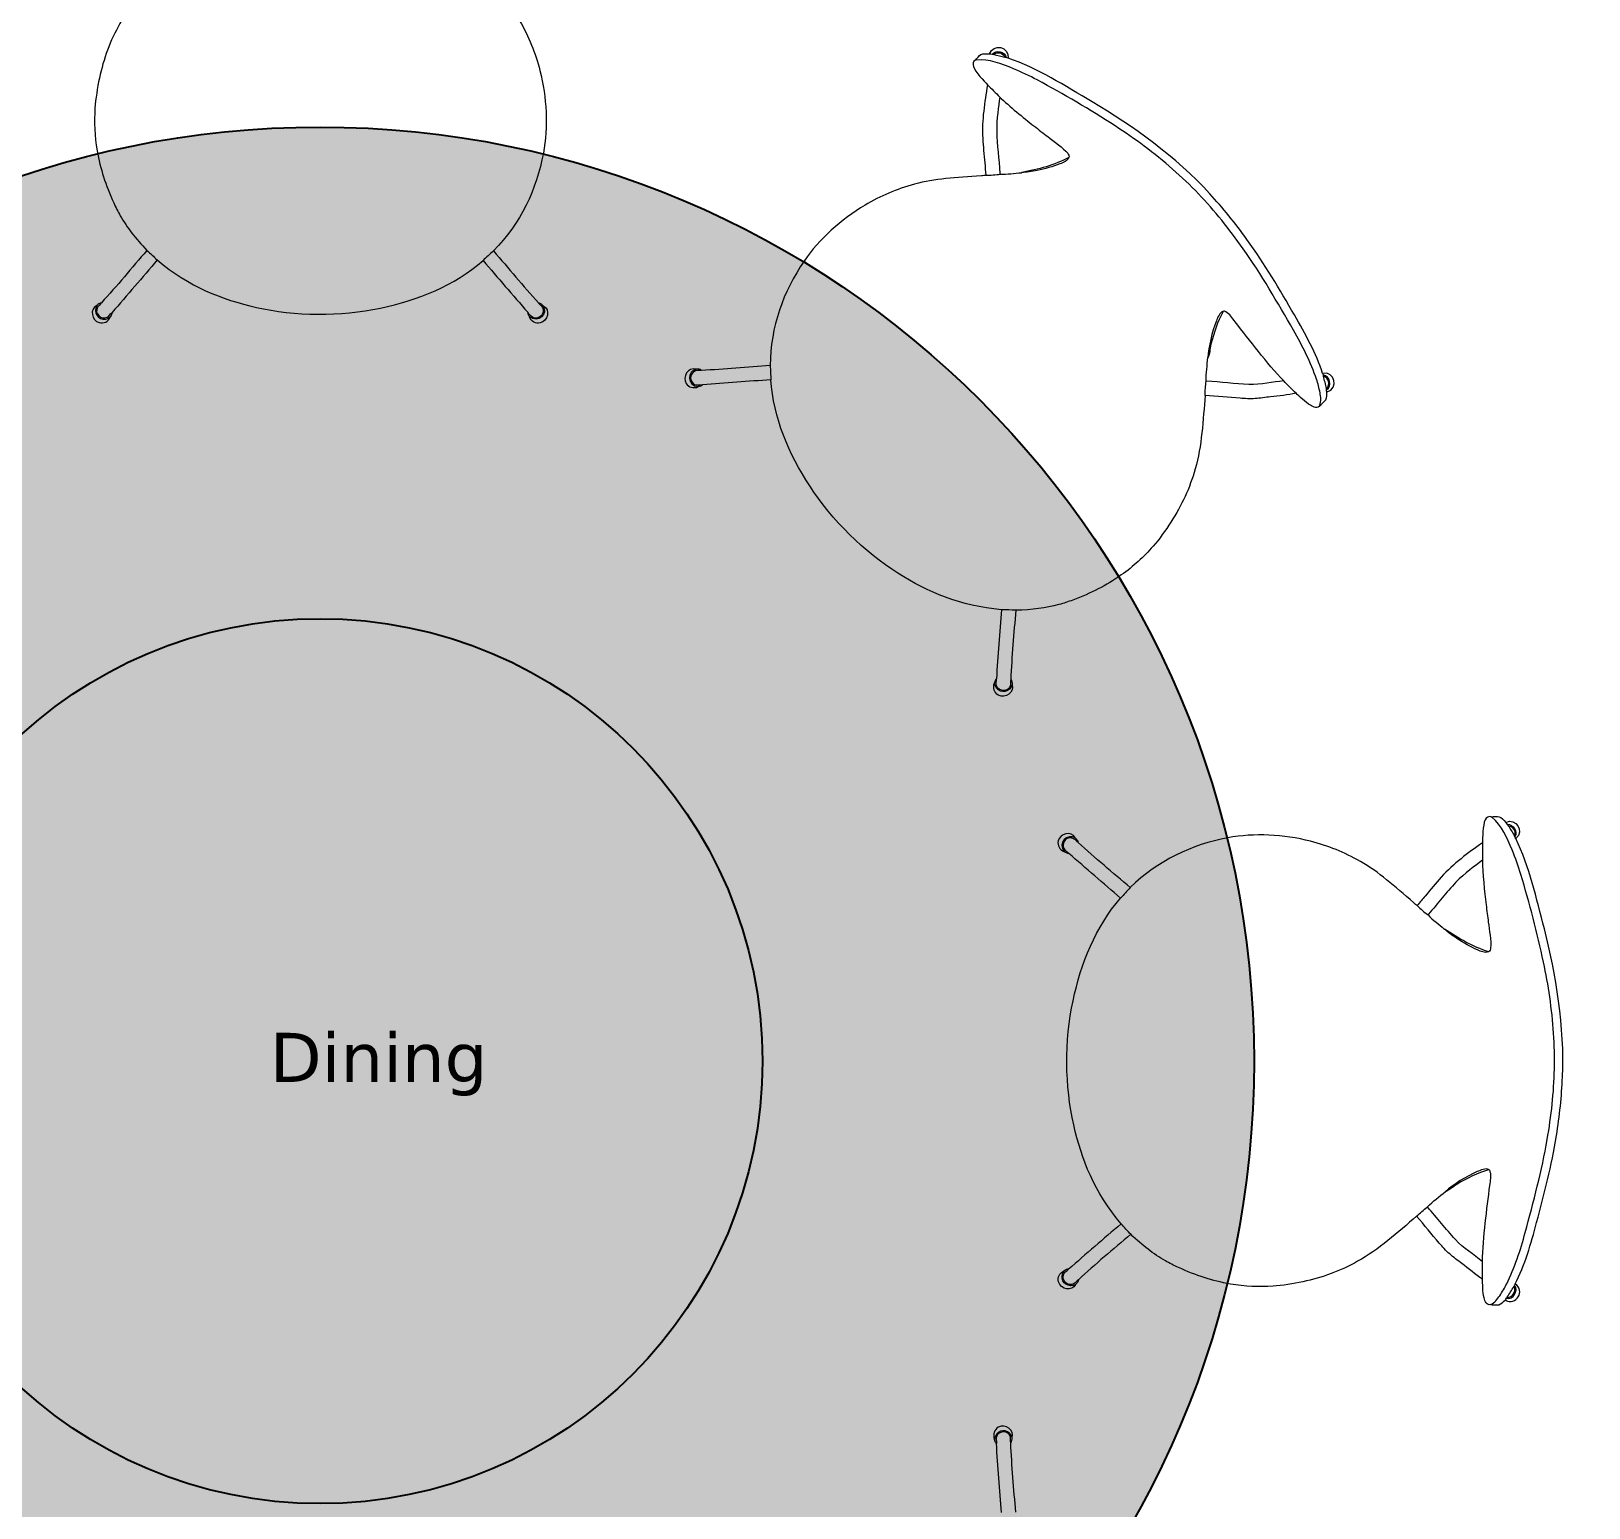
# Model space of a CAD drawing. Header units: millimetres. Extents: x -153917 to -31303, y -39726 to 31262.
# Drawn here: x -69846 to -68261, y -1669 to -167 of the extents above; entities that cross this region are included whole.
import ezdxf

# ---------------------------------------------------------------- set-up
doc = ezdxf.new("R2010")
doc.units = ezdxf.units.MM
doc.header["$LTSCALE"] = 5
for name, color, linetype in [('Bemating', 1, 'Continuous'), ('invulling muren', 252, 'Continuous'), ('Meubel', 8, 'Continuous'), ('Tekst', 7, 'Continuous')]:
    doc.layers.add(name, color=color, linetype=linetype)
doc.styles.add('Geneva', font='')
doc.styles.get('Geneva').set_extended_font_data('Geneva')
doc.dimstyles.new('ISO-25', dxfattribs={"dimtxt": 100, "dimasz": 25, "dimexe": 1.25, "dimexo": 0.625, "dimtad": 1, "dimtxsty": 'Standard', "dimblk": 'ARCHTICK', "dimcen": 2.5, "dimse1": 1, "dimse2": 1, "dimadec": 0, "dimazin": 0, "dimtfac": 1, "dimtmove": 0, "dimatfit": 3, "dimfxl": 1, "dimarcsym": 0})

# ---------------------------------------------------------------- blocks, each defined once
blk = doc.blocks.new('_ArchTick')
at = {"color": 0, "linetype": 'ByBlock', "const_width": 0.15}
blk.add_lwpolyline([(-0.5, -0.5), (0.5, 0.5)], dxfattribs=at)
blk = doc.blocks.new('*D524')
at = {"layer": 'Bemating', "color": 0, "lineweight": -2, "transparency": 16777216}
for p, q in [((-80401.8, -10738.3), (-80401.8, -10989.5)), ((-63201.8, -10738.3), (-63201.8, -10989.5)), ((-80401.8, -10988.3), (-63201.8, -10988.3))]:
    blk.add_line(p, q, dxfattribs=at)
at = {"layer": 'Defpoints', "color": 0, "transparency": 16777216}
for p in [(-80401.8, 501.3), (-63201.8, -2778.7), (-63201.8, -10988.3)]:
    blk.add_point(p, dxfattribs=at)
at = {"layer": 'Bemating', "color": 0, "lineweight": -2, "transparency": 16777216, "xscale": 75, "yscale": 75, "zscale": 75, "rotation": 180}
blk.add_blockref('_ArchTick', (-80401.8, -10988.3), dxfattribs=at)
at = {"layer": 'Bemating', "color": 0, "lineweight": -2, "transparency": 16777216, "xscale": 75, "yscale": 75, "zscale": 75}
blk.add_blockref('_ArchTick', (-63201.8, -10988.3), dxfattribs=at)
at = {"layer": 'Bemating', "color": 0, "transparency": 16777216, "insert": (-71801.8, -10937.6), "char_height": 100, "attachment_point": 5, "style": 'Geneva'}
blk.add_mtext('17200', dxfattribs=at)

msp = doc.modelspace()

# ---------------------------------------------------------------- hatches: boundary and pattern name
at = {"layer": 'invulling muren'}
h = msp.add_hatch(dxfattribs=at)
h.set_pattern_fill('ANSI32', color=256, scale=10)
h.set_pattern_definition([(45, (1e-11, -23136.5), (-67.35192, 67.35192), []), (45, (44.9, -23136.5), (-67.35192, 67.35192), [])])
h.paths.add_polyline_path([(-66931.814, 4985.315), (-68951.814, 4985.315), (-68951.814, 4365.315), (-68801.814, 4365.315), (-68801.814, 4395.315), (-68801.814, 4835.315), (-66931.814, 4835.315)])
h.paths.add_polyline_path([(-63351.814, 4985.315), (-65371.814, 4985.315), (-65371.814, 4835.315), (-63501.814, 4835.315), (-63501.814, 4172.815), (-63501.814, 2865.315), (-63351.814, 2865.315), (-63351.814, 4172.815)])
h.paths.add_polyline_path([(-68801.814, 2905.315), (-68951.814, 2905.315), (-68951.814, 1785.315), (-69761.814, 1785.315), (-69761.814, 1635.315), (-69731.814, 1635.315), (-69011.814, 1635.315), (-68897.75, 1521.252), (-68890.679, 1528.323), (-68791.684, 1627.318), (-68801.814, 1637.447)])
h.paths.add_polyline_path([(-71421.814, 1785.315), (-72761.814, 1785.315), (-72761.814, 1635.315), (-72731.814, 1635.315), (-72371.814, 1635.315), (-71421.814, 1635.315)])
h.paths.add_polyline_path([(-74221.814, 1785.315), (-75941.814, 1785.315), (-75941.814, 1845.315), (-76091.814, 1845.315), (-76091.814, 1635.315), (-75301.814, 1635.315), (-75301.814, 385.315), (-75301.814, -64.685), (-75301.814, -564.685), (-75301.814, -964.685), (-75751.814, -964.685), (-75751.814, -1414.685), (-75301.814, -1414.685), (-75301.814, -1464.685), (-75291.814, -1464.685), (-75151.814, -1464.685), (-75151.814, -664.685), (-75151.814, 1635.315), (-74221.814, 1635.315)])
h.paths.add_polyline_path([(-75301.814, -1164.685), (-75301.814, -1314.685), (-75651.814, -1314.685), (-75651.814, -1164.685)], flags=16)
h.paths.add_polyline_path([(-75315.634, -1235.416, -1), (-75415.634, -1235.416, -1)], flags=0)
h.paths.add_polyline_path([(-75443.869, -1235.416, -1), (-75543.869, -1235.416, -1)], flags=0)
h.paths.add_polyline_path([(-79311.814, 1845.315), (-79461.814, 1845.315), (-79461.814, 1785.315), (-80251.814, 1785.315), (-80251.814, 651.315), (-80251.814, -434.685), (-80101.814, -434.685), (-80101.814, -404.685), (-80101.814, 651.315), (-80101.814, 1635.315), (-79311.814, 1635.315)])
h.paths.add_polyline_path([(-80101.814, -1524.685), (-80101.814, -1494.685), (-80251.814, -1494.685), (-80251.814, -3644.685), (-80101.814, -3644.685), (-80101.814, -2464.685)])
h.paths.add_polyline_path([(-80101.814, -4704.685), (-80251.814, -4704.685), (-80251.814, -6914.685), (-79331.814, -6914.685), (-79331.814, -6764.685), (-79361.814, -6764.685), (-80101.814, -6764.685), (-80101.814, -5676.685)])
h.paths.add_polyline_path([(-77231.814, -6764.685), (-77871.814, -6764.685), (-77871.814, -6914.685), (-77231.814, -6914.685)])
h.paths.add_polyline_path([(-73831.814, -6764.685), (-74101.814, -6764.685), (-75151.814, -6764.685), (-75151.814, -6514.685), (-75161.814, -6514.685), (-75301.814, -6514.685), (-75301.814, -6764.685), (-75771.814, -6764.685), (-75771.814, -6914.685), (-73831.814, -6914.685)])
h.paths.add_polyline_path([(-75151.814, -2314.685), (-75161.814, -2314.685), (-75301.814, -2314.685), (-75301.814, -3064.685), (-75301.814, -3164.685), (-75301.814, -4764.685), (-75291.814, -4764.685), (-75151.814, -4764.685), (-75151.814, -3214.685), (-72251.814, -3214.685), (-71561.814, -3214.685), (-71432.334, -3344.164), (-71425.263, -3337.093), (-71326.268, -3238.098), (-71499.682, -3064.685), (-75151.814, -3064.685)])
h.paths.add_polyline_path([(-70551.814, -4014.685), (-70501.814, -4014.685), (-70501.814, -4004.685), (-70501.814, -3864.685), (-70699.682, -3864.685), (-70725.227, -3839.139), (-70732.298, -3846.21), (-70831.293, -3945.205), (-70701.814, -4074.685), (-70701.814, -5164.685), (-70751.814, -5164.685), (-70751.814, -5264.685), (-70701.814, -5264.685), (-70701.814, -6764.685), (-71701.814, -6764.685), (-71701.814, -5264.685), (-71601.814, -5264.685), (-71601.814, -5164.685), (-71801.814, -5164.685), (-71801.814, -6764.685), (-71971.814, -6764.685), (-71971.814, -6914.685), (-71411.814, -6914.685), (-71351.814, -6914.685), (-71351.814, -9714.685), (-70031.814, -9714.685), (-70031.814, -9564.685), (-70061.814, -9564.685), (-71201.814, -9564.685), (-71201.814, -6914.685), (-70551.814, -6914.685)])
h.paths.add_polyline_path([(-67401.814, -5676.685), (-67401.814, -5614.685), (-67411.814, -5614.685), (-67701.814, -5614.685), (-67701.814, -9564.685), (-68571.814, -9564.685), (-68571.814, -9714.685), (-67551.814, -9714.685), (-67551.814, -6414.685), (-67491.814, -6414.685), (-66991.814, -6414.685), (-66991.814, -6264.685), (-67401.814, -6264.685)])
h.paths.add_polyline_path([(-63351.814, -5602.185), (-63351.814, -1794.685), (-63501.814, -1794.685), (-63501.814, -1824.685), (-63501.814, -2624.685), (-63501.814, -2928.685), (-63501.814, -5614.685), (-63501.814, -6264.685), (-63811.814, -6264.685), (-63811.814, -6414.685), (-63351.814, -6414.685)])
h.paths.add_polyline_path([(-63551.814, -114.685), (-63551.814, -264.685), (-63501.814, -264.685), (-63501.814, -734.685), (-63351.814, -734.685), (-63351.814, 1905.315), (-63501.814, 1905.315), (-63501.814, 1635.315), (-63501.814, 651.315), (-63501.814, -114.685)])
h.paths.add_polyline_path([(-64401.814, -264.685), (-64401.814, -114.685), (-67551.814, -114.685), (-67551.814, 387.447), (-67709.811, 545.445), (-67716.882, 538.374), (-67815.877, 439.379), (-67701.814, 325.315), (-67701.814, -3864.685), (-69651.814, -3864.685), (-69651.814, -3874.685), (-69651.814, -4014.685), (-67701.814, -4014.685), (-67701.814, -4764.685), (-67691.814, -4764.685), (-67401.814, -4764.685), (-67401.814, -264.685)])
at = {"layer": 'Meubel', "true_color": 0xf0eeea, "transparency": 33554687}
h = msp.add_hatch(color=7, dxfattribs=at)
h.dxf.hatch_style = 1
h.paths.add_polyline_path([(-70501.814, -1214.685, 1), (-68601.814, -1214.685, 1)])
h.paths.add_polyline_path([(-69101.814, -1214.685, -1), (-70001.814, -1214.685, -1)], flags=0)
h.paths.add_polyline_path([(-69101.814, -1214.685, 1), (-70001.814, -1214.685, 1)], flags=16)
h = msp.add_hatch(color=7, dxfattribs=at)
h.dxf.hatch_style = 1
h.paths.add_polyline_path([(-70001.814, -1214.685, 1), (-69101.814, -1214.685, 1)])

# ---------------------------------------------------------------- linework, layer by layer
at = {"layer": 'Meubel'}
for radius in [950, 950, 950, 450, 450, 450]:
    msp.add_circle((-69551.814, -1214.685), radius, dxfattribs=at)
at = {"layer": 'Meubel', "lineweight": 9}
for points, knots in [([(-69709.604, -99.423), (-69725.658, -118.109), (-69743.757, -138.393), (-69755.381, -159.317), (-69765.231, -177.049), (-69771.95, -195.205), (-69776.183, -215.024), (-69778.249, -224.702), (-69780.047, -235.874), (-69780.672, -245.328), (-69781.627, -259.777), (-69781.112, -273.613), (-69778.445, -288.789), (-69775.126, -307.671), (-69770.021, -323.278), (-69761.614, -341.645), (-69759.489, -346.292), (-69757.325, -350.692), (-69754.916, -354.892), (-69747.892, -367.144), (-69739.47, -377.793), (-69727.911, -390.107)], [0, 0, 0, 0, 1, 1, 1, 2, 2, 2, 3, 3, 3, 4, 4, 4, 5, 5, 5, 6, 6, 6, 7, 7, 7, 7]), ([(-69393.618, -98.679), (-69393.15, -99.849), (-69391.754, -101.103), (-69390.709, -102.317), (-69373.59, -122.214), (-69359.411, -137.675), (-69348.739, -156.491), (-69339.282, -173.167), (-69332.76, -189.06), (-69328.188, -207.094), (-69321.13, -234.933), (-69319.618, -264.293), (-69324.627, -291.171), (-69331.489, -327.996), (-69347.65, -362.613), (-69375.31, -390.554)], [0, 0, 0, 0, 1, 1, 1, 2, 2, 2, 3, 3, 3, 4, 4, 4, 5, 5, 5, 5]), ([(-68885.273, -196.725), (-68883.892, -194.889), (-68881.322, -191.755), (-68879.592, -190.892), (-68877.405, -189.8), (-68874.005, -190.219), (-68870.751, -190.13)], [0, 0, 0, 0, 1, 1, 1, 2, 2, 2, 2]), ([(-68885.273, -196.725), (-68887.553, -197.636), (-68888.096, -200.659), (-68887.29, -203.174), (-68885.395, -209.081), (-68876.064, -217.814), (-68872.962, -221.598)], [0, 0, 0, 0, 1, 1, 1, 2, 2, 2, 2]), ([(-68534.877, -547.963), (-68534.917, -547.901), (-68534.957, -547.811), (-68534.993, -547.72), (-68533.326, -543.519), (-68533.964, -539.017), (-68534.696, -534.912), (-68535.524, -530.275), (-68536.848, -525.516), (-68538.27, -521.235), (-68543.853, -504.45), (-68552.577, -487.133), (-68561.835, -471.135), (-68577.944, -443.302), (-68594.41, -414.32), (-68612.833, -388.413), (-68627.047, -368.418), (-68641.811, -349.874), (-68658.301, -332.588), (-68675.012, -315.073), (-68693.419, -299.255), (-68713.512, -284.074), (-68722.94, -276.953), (-68733.128, -270.075), (-68743.192, -263.505), (-68768.407, -247.047), (-68795.56, -231.214), (-68822.337, -216.776), (-68830.19, -212.543), (-68837.986, -208.822), (-68846.334, -205.407), (-68858.484, -200.436), (-68871.244, -195.157), (-68884.433, -196.542), (-68884.817, -196.853), (-68885.084, -196.784), (-68885.273, -196.725)], [0, 0, 0, 0, 1, 1, 1, 2, 2, 2, 3, 3, 3, 4, 4, 4, 5, 5, 5, 6, 6, 6, 7, 7, 7, 8, 8, 8, 9, 9, 9, 10, 10, 10, 11, 11, 11, 12, 12, 12, 12]), ([(-68532.071, -515.339), (-68538.45, -495.098), (-68549.78, -474.813), (-68560.782, -455.77), (-68575.877, -429.645), (-68590.668, -404.254), (-68608.985, -378.941), (-68620.726, -362.712), (-68633.894, -346.718), (-68646.829, -332.487), (-68680.92, -294.982), (-68725.696, -263.219), (-68766.346, -239.088), (-68793.977, -222.689), (-68822.014, -204.965), (-68852.018, -194.55)], [0, 0, 0, 0, 1, 1, 1, 2, 2, 2, 3, 3, 3, 4, 4, 4, 5, 5, 5, 5]), ([(-68872.962, -221.598), (-68875.658, -239.88), (-68878.889, -256.654), (-68877.811, -276.216), (-68877.375, -284.108), (-68876.422, -292.841), (-68875.707, -301.054), (-68875.338, -305.275), (-68875.092, -309.558), (-68874.54, -313.688)], [0, 0, 0, 0, 1, 1, 1, 2, 2, 2, 3, 3, 3, 3]), ([(-68860.438, -234.123), (-68861.459, -243.833), (-68863.845, -256.045), (-68863.498, -269.06), (-68863.115, -283.352), (-68861.29, -297.007), (-68860.345, -311.794), (-68860.324, -312.084), (-68860.115, -312.377), (-68860.016, -312.636)], [0, 0, 0, 0, 1, 1, 1, 2, 2, 2, 3, 3, 3, 3]), ([(-68860.438, -234.123), (-68850.599, -243.641), (-68836.384, -255.22), (-68825.707, -263.524), (-68820.947, -267.222), (-68815.946, -271.049), (-68811.603, -274.411), (-68805.114, -279.431), (-68796.153, -285.655), (-68791.316, -291.376), (-68790.763, -292.031), (-68789.262, -294.155), (-68790.133, -295.586)], [0, 0, 0, 0, 1, 1, 1, 2, 2, 2, 3, 3, 3, 4, 4, 4, 4]), ([(-68790.133, -295.586), (-68790.11, -295.655), (-68790.089, -295.727), (-68790.066, -295.797), (-68791.72, -299.459), (-68795.897, -300.789), (-68799.393, -302.198), (-68806.354, -305.003), (-68814.411, -307.197), (-68822.336, -308.736), (-68827.737, -309.783), (-68833.345, -310.92), (-68838.02, -310.847)], [0, 0, 0, 0, 1, 1, 1, 2, 2, 2, 3, 3, 3, 4, 4, 4, 4]), ([(-68874.54, -313.688), (-68875.698, -314.185), (-68877.571, -314.084), (-68879.169, -314.204), (-68905.344, -316.168), (-68926.302, -317.075), (-68947.153, -322.834), (-68965.632, -327.938), (-68981.482, -334.564), (-68997.467, -344.083), (-69022.143, -358.778), (-69043.973, -378.469), (-69059.435, -401.017), (-69080.623, -431.908), (-69093.674, -467.814), (-69093.872, -507.13)], [0, 0, 0, 0, 1, 1, 1, 2, 2, 2, 3, 3, 3, 4, 4, 4, 5, 5, 5, 5]), ([(-68860.016, -312.636), (-68852.832, -312.975), (-68845.316, -311.411), (-68838.302, -311.091), (-68838.205, -311.087), (-68838.115, -310.866), (-68838.02, -310.847)], [0, 0, 0, 0, 1, 1, 1, 2, 2, 2, 2]), ([(-69717.343, -399.782), (-69684.73, -427.258), (-69652.271, -439.888), (-69616.52, -448.092), (-69577.515, -457.043), (-69530.975, -457.555), (-69490.304, -448.809), (-69452.183, -440.611), (-69415.253, -426.046), (-69386.027, -400.377)], [0, 0, 0, 0, 1, 1, 1, 2, 2, 2, 3, 3, 3, 3]), ([(-69774.2, -443.392), (-69775.162, -445.038), (-69777.174, -446.44), (-69777.987, -447.75), (-69781.946, -454.15), (-69774.388, -461.125), (-69768.19, -458.186), (-69766.303, -457.29), (-69765.535, -455.216), (-69763.335, -453.364)], [0, 0, 0, 0, 1, 1, 1, 2, 2, 2, 3, 3, 3, 3]), ([(-69329.468, -443.541), (-69328.599, -444.922), (-69327.515, -445.499), (-69326.866, -446.276), (-69322.597, -451.39), (-69325.357, -456.951), (-69329.977, -458.511), (-69334.766, -460.124), (-69337.136, -457.168), (-69340.482, -453.067)], [0, 0, 0, 0, 1, 1, 1, 2, 2, 2, 3, 3, 3, 3]), ([(-69778.814, -446.22), (-69786.218, -449.45), (-69784.307, -461.377), (-69776.373, -463.572), (-69771.819, -464.83), (-69767.077, -462.785), (-69764.823, -457.383)], [0, 0, 0, 0, 1, 1, 1, 2, 2, 2, 2]), ([(-69778.814, -446.22), (-69782.895, -452.837), (-69777.365, -461.196), (-69769.976, -459.967), (-69768.021, -459.642), (-69766.713, -458.565), (-69764.823, -457.383)], [0, 0, 0, 0, 1, 1, 1, 2, 2, 2, 2]), ([(-69325.003, -446.369), (-69316.795, -450.628), (-69320.278, -462.184), (-69327.89, -463.869), (-69332.168, -464.816), (-69336.922, -462.818), (-69338.844, -457.532)], [0, 0, 0, 0, 1, 1, 1, 2, 2, 2, 2]), ([(-68633.423, -452.296), (-68633.467, -452.274), (-68633.513, -452.248), (-68633.56, -452.227), (-68636.486, -452.787), (-68638.776, -458.466), (-68640.14, -461.872), (-68644.619, -473.066), (-68648.014, -488.126), (-68648.684, -499.131)], [0, 0, 0, 0, 1, 1, 1, 2, 2, 2, 3, 3, 3, 3]), ([(-68633.423, -452.296), (-68633.396, -452.341), (-68633.372, -452.385), (-68633.347, -452.431), (-68638.759, -462.836), (-68642.583, -473.042), (-68645.614, -485.655), (-68646.757, -490.402), (-68646.977, -495.411), (-68648.49, -499.198), (-68648.492, -499.2), (-68648.669, -499.133), (-68648.684, -499.131)], [0, 0, 0, 0, 1, 1, 1, 2, 2, 2, 3, 3, 3, 4, 4, 4, 4]), ([(-68571.644, -522.916), (-68588.877, -504.69), (-68606.383, -481.588), (-68621.042, -462.716), (-68623.995, -458.912), (-68626.725, -454.599), (-68630.371, -452.743), (-68631.407, -452.216), (-68632.486, -451.637), (-68633.423, -452.296)], [0, 0, 0, 0, 1, 1, 1, 2, 2, 2, 3, 3, 3, 3]), ([(-69168.912, -511.024), (-69177.727, -508.232), (-69183.436, -518.866), (-69179.245, -525.44), (-69176.889, -529.134), (-69172.115, -531.083), (-69167.018, -528.705)], [0, 0, 0, 0, 1, 1, 1, 2, 2, 2, 2]), ([(-69163.755, -512.181), (-69165.346, -512.543), (-69166.52, -512.186), (-69167.529, -512.276), (-69174.163, -512.873), (-69176.144, -518.757), (-69173.981, -523.127), (-69171.735, -527.654), (-69167.969, -527.24), (-69162.702, -526.705)], [0, 0, 0, 0, 1, 1, 1, 2, 2, 2, 3, 3, 3, 3]), ([(-68858.543, -755.509), (-68901.032, -751.876), (-68932.915, -737.855), (-68963.997, -718.376), (-68997.907, -697.125), (-69031.177, -664.579), (-69053.752, -629.635), (-69074.911, -596.883), (-69090.725, -560.47), (-69093.24, -521.653)], [0, 0, 0, 0, 1, 1, 1, 2, 2, 2, 3, 3, 3, 3]), ([(-68527.651, -533.862), (-68527.58, -533.891), (-68527.51, -533.919), (-68527.439, -533.948), (-68515.272, -531.047), (-68519.648, -512.227), (-68532.071, -515.339)], [0, 0, 0, 0, 1, 1, 1, 2, 2, 2, 2]), ([(-68531.44, -516.812), (-68531.488, -516.953), (-68531.514, -517.092), (-68531.539, -517.231), (-68531.301, -517.616), (-68531.196, -517.881), (-68531.019, -518.075)], [0, 0, 0, 0, 1, 1, 1, 2, 2, 2, 2]), ([(-68528.072, -530.633), (-68528.106, -530.616), (-68528.14, -530.595), (-68528.173, -530.578), (-68529.024, -526.326), (-68530.259, -522.228), (-68531.019, -518.075)], [0, 0, 0, 0, 1, 1, 1, 2, 2, 2, 2]), ([(-68651.63, -537.65), (-68653.491, -562.215), (-68655.036, -589.356), (-68661.612, -612.371), (-68667.186, -631.875), (-68675.273, -649.463), (-68686.294, -666.471), (-68691.676, -674.775), (-68698.305, -683.946), (-68704.548, -691.073), (-68714.089, -701.966), (-68724.237, -711.385), (-68736.854, -720.23), (-68752.552, -731.235), (-68767.198, -738.661), (-68786.13, -745.704), (-68790.919, -747.487), (-68795.56, -749.068), (-68800.233, -750.334), (-68813.864, -754.031), (-68827.348, -755.606), (-68844.23, -756.14)], [0, 0, 0, 0, 1, 1, 1, 2, 2, 2, 3, 3, 3, 4, 4, 4, 5, 5, 5, 6, 6, 6, 7, 7, 7, 7]), ([(-68559.12, -535.44), (-68567.156, -537.276), (-68576.693, -537.998), (-68584.905, -539.006), (-68590.38, -539.678), (-68595.551, -540.589), (-68600.689, -540.903), (-68605.676, -541.208), (-68611.328, -540.818), (-68616.053, -540.501), (-68627.706, -539.718), (-68639.529, -538.225), (-68651.63, -537.65)], [0, 0, 0, 0, 1, 1, 1, 2, 2, 2, 3, 3, 3, 4, 4, 4, 4]), ([(-68571.644, -522.916), (-68582.587, -523.832), (-68594.764, -526.907), (-68607.002, -526.398), (-68621.366, -525.8), (-68635.292, -523.981), (-68650.578, -523.127)], [0, 0, 0, 0, 1, 1, 1, 2, 2, 2, 2]), ([(-68534.877, -547.963), (-68536.725, -551.313), (-68541.445, -549.491), (-68544.488, -547.668), (-68549.517, -544.656), (-68556.021, -538.034), (-68559.12, -535.44)], [0, 0, 0, 0, 1, 1, 1, 2, 2, 2, 2]), ([(-68534.877, -547.963), (-68533.524, -546.66), (-68529.884, -543.908), (-68528.834, -542.071), (-68527.388, -539.539), (-68528.081, -537.028), (-68527.651, -533.862)], [0, 0, 0, 0, 1, 1, 1, 2, 2, 2, 2]), ([(-68847.913, -831.812), (-68844.962, -839.33), (-68854.748, -846.413), (-68861.909, -842.355), (-68866.019, -840.025), (-68867.926, -835.226), (-68865.7, -829.812)], [0, 0, 0, 0, 1, 1, 1, 2, 2, 2, 2]), ([(-68847.913, -831.812), (-68849.707, -839.377), (-68859.528, -841.376), (-68863.883, -835.283), (-68865.037, -833.67), (-68865.199, -831.984), (-68865.7, -829.812)], [0, 0, 0, 0, 1, 1, 1, 2, 2, 2, 2]), ([(-68849.176, -826.55), (-68849.66, -828.393), (-68849.229, -830.808), (-68849.58, -832.308), (-68851.306, -839.633), (-68861.583, -839.221), (-68863.887, -832.761), (-68864.588, -830.793), (-68863.664, -828.783), (-68863.911, -825.918)], [0, 0, 0, 0, 1, 1, 1, 2, 2, 2, 3, 3, 3, 3]), ([(-68360.692, -966.194), (-68362.949, -965.226), (-68365.47, -966.979), (-68366.678, -969.328), (-68369.515, -974.844), (-68369.093, -987.617), (-68369.575, -992.487)], [0, 0, 0, 0, 1, 1, 1, 2, 2, 2, 2]), ([(-68361.287, -1462.323), (-68361.272, -1462.252), (-68361.237, -1462.16), (-68361.198, -1462.07), (-68357.048, -1460.278), (-68354.316, -1456.644), (-68351.931, -1453.223), (-68349.237, -1449.36), (-68346.808, -1445.058), (-68344.787, -1441.025), (-68336.866, -1425.209), (-68330.79, -1406.795), (-68326.024, -1388.936), (-68317.734, -1357.865), (-68308.884, -1325.728), (-68303.591, -1294.382), (-68299.504, -1270.193), (-68296.831, -1246.64), (-68296.268, -1222.757), (-68295.7, -1198.556), (-68297.53, -1174.355), (-68301.004, -1149.412), (-68302.636, -1137.71), (-68304.975, -1125.642), (-68307.446, -1113.881), (-68313.638, -1084.414), (-68321.643, -1054.018), (-68330.368, -1024.875), (-68332.927, -1016.329), (-68335.809, -1008.184), (-68339.298, -999.867), (-68344.373, -987.76), (-68349.663, -975.005), (-68359.969, -966.658), (-68360.46, -966.607), (-68360.6, -966.369), (-68360.692, -966.194)], [0, 0, 0, 0, 1, 1, 1, 2, 2, 2, 3, 3, 3, 4, 4, 4, 5, 5, 5, 6, 6, 6, 7, 7, 7, 8, 8, 8, 9, 9, 9, 10, 10, 10, 11, 11, 11, 12, 12, 12, 12]), ([(-68360.692, -966.194), (-68358.418, -965.872), (-68354.384, -965.473), (-68352.551, -966.086), (-68350.232, -966.86), (-68348.124, -969.561), (-68345.76, -971.799)], [0, 0, 0, 0, 1, 1, 1, 2, 2, 2, 2]), ([(-68783.497, -987.874), (-68787.757, -979.666), (-68799.313, -983.149), (-68800.998, -990.761), (-68801.945, -995.039), (-68799.947, -999.793), (-68794.661, -1001.715)], [0, 0, 0, 0, 1, 1, 1, 2, 2, 2, 2]), ([(-68780.67, -992.339), (-68782.051, -991.47), (-68782.628, -990.386), (-68783.405, -989.737), (-68788.519, -985.468), (-68794.08, -988.228), (-68795.64, -992.848), (-68797.253, -997.637), (-68794.297, -1000.007), (-68790.195, -1003.353)], [0, 0, 0, 0, 1, 1, 1, 2, 2, 2, 3, 3, 3, 3]), ([(-68435.808, -1056.489), (-68436.978, -1056.021), (-68438.232, -1054.625), (-68439.446, -1053.58), (-68459.343, -1036.461), (-68474.804, -1022.282), (-68493.62, -1011.61), (-68510.296, -1002.153), (-68526.189, -995.631), (-68544.223, -991.059), (-68572.062, -984.001), (-68601.422, -982.489), (-68628.3, -987.499), (-68665.125, -994.36), (-68699.742, -1010.521), (-68727.683, -1038.181)], [0, 0, 0, 0, 1, 1, 1, 2, 2, 2, 3, 3, 3, 4, 4, 4, 5, 5, 5, 5]), ([(-68369.575, -992.487), (-68384.408, -1003.508), (-68398.554, -1013.084), (-68411.625, -1027.679), (-68416.897, -1033.567), (-68422.398, -1040.417), (-68427.7, -1046.73), (-68430.423, -1049.975), (-68433.278, -1053.178), (-68435.808, -1056.489)], [0, 0, 0, 0, 1, 1, 1, 2, 2, 2, 3, 3, 3, 3]), ([(-68336.235, -1441.239), (-68326.432, -1422.416), (-68320.1, -1400.061), (-68314.415, -1378.815), (-68306.616, -1349.67), (-68299.12, -1321.257), (-68294.173, -1290.405), (-68290.999, -1270.627), (-68289.002, -1250.007), (-68288.085, -1230.798), (-68285.671, -1180.171), (-68294.872, -1126.05), (-68306.553, -1080.243), (-68314.495, -1049.109), (-68321.788, -1016.751), (-68335.639, -988.171)], [0, 0, 0, 0, 1, 1, 1, 2, 2, 2, 3, 3, 3, 4, 4, 4, 5, 5, 5, 5]), ([(-68369.575, -1010.199), (-68377.163, -1016.343), (-68387.486, -1023.291), (-68396.443, -1032.74), (-68406.279, -1043.117), (-68414.643, -1054.062), (-68424.431, -1065.187), (-68424.622, -1065.407), (-68424.681, -1065.762), (-68424.794, -1066.014)], [0, 0, 0, 0, 1, 1, 1, 2, 2, 2, 3, 3, 3, 3]), ([(-68369.575, -1010.199), (-68369.349, -1023.887), (-68367.485, -1042.126), (-68365.806, -1055.548), (-68365.056, -1061.528), (-68364.225, -1067.771), (-68363.532, -1073.218), (-68362.493, -1081.357), (-68360.558, -1092.094), (-68361.183, -1099.56), (-68361.255, -1100.414), (-68361.695, -1102.977), (-68363.323, -1103.373)], [0, 0, 0, 0, 1, 1, 1, 2, 2, 2, 3, 3, 3, 4, 4, 4, 4]), ([(-68736.911, -1380.215), (-68764.387, -1347.601), (-68777.017, -1315.142), (-68785.221, -1279.391), (-68794.172, -1240.386), (-68794.684, -1193.846), (-68785.938, -1153.175), (-68777.74, -1115.054), (-68763.175, -1078.124), (-68737.506, -1048.898)], [0, 0, 0, 0, 1, 1, 1, 2, 2, 2, 3, 3, 3, 3]), ([(-68424.794, -1066.014), (-68419.954, -1071.334), (-68413.533, -1075.543), (-68408.347, -1080.276), (-68408.276, -1080.342), (-68408.056, -1080.25), (-68407.975, -1080.303)], [0, 0, 0, 0, 1, 1, 1, 2, 2, 2, 2]), ([(-68363.323, -1103.373), (-68363.356, -1103.438), (-68363.392, -1103.504), (-68363.425, -1103.57), (-68367.184, -1104.989), (-68371.078, -1102.977), (-68374.546, -1101.501), (-68381.452, -1098.563), (-68388.701, -1094.416), (-68395.392, -1089.9), (-68399.953, -1086.822), (-68404.722, -1083.661), (-68407.975, -1080.303)], [0, 0, 0, 0, 1, 1, 1, 2, 2, 2, 3, 3, 3, 4, 4, 4, 4]), ([(-68363.323, -1324.995), (-68363.339, -1324.948), (-68363.353, -1324.897), (-68363.371, -1324.849), (-68365.836, -1323.176), (-68371.471, -1325.573), (-68374.844, -1327.016), (-68385.926, -1331.764), (-68398.976, -1340.013), (-68407.231, -1347.321)], [0, 0, 0, 0, 1, 1, 1, 2, 2, 2, 3, 3, 3, 3]), ([(-68363.323, -1324.995), (-68363.335, -1325.046), (-68363.35, -1325.093), (-68363.365, -1325.144), (-68374.549, -1328.675), (-68384.47, -1333.187), (-68395.532, -1339.963), (-68399.697, -1342.511), (-68403.394, -1345.898), (-68407.142, -1347.506), (-68407.145, -1347.506), (-68407.222, -1347.333), (-68407.231, -1347.321)], [0, 0, 0, 0, 1, 1, 1, 2, 2, 2, 3, 3, 3, 4, 4, 4, 4]), ([(-68369.575, -1418.615), (-68368.872, -1393.542), (-68364.916, -1364.827), (-68361.936, -1341.118), (-68361.335, -1336.34), (-68360.216, -1331.36), (-68361.481, -1327.469), (-68361.841, -1326.364), (-68362.195, -1325.192), (-68363.323, -1324.995)], [0, 0, 0, 0, 1, 1, 1, 2, 2, 2, 3, 3, 3, 3]), ([(-68436.552, -1372.475), (-68455.238, -1388.529), (-68475.522, -1406.628), (-68496.446, -1418.252), (-68514.178, -1428.102), (-68532.334, -1434.821), (-68552.153, -1439.054), (-68561.831, -1441.12), (-68573.003, -1442.918), (-68582.457, -1443.543), (-68596.906, -1444.499), (-68610.742, -1443.983), (-68625.918, -1441.316), (-68644.8, -1437.997), (-68660.407, -1432.892), (-68678.774, -1424.485), (-68683.421, -1422.36), (-68687.821, -1420.196), (-68692.021, -1417.787), (-68704.273, -1410.763), (-68714.921, -1402.341), (-68727.236, -1390.782)], [0, 0, 0, 0, 1, 1, 1, 2, 2, 2, 3, 3, 3, 4, 4, 4, 5, 5, 5, 6, 6, 6, 7, 7, 7, 7]), ([(-68369.575, -1436.327), (-68376.555, -1431.942), (-68383.81, -1425.709), (-68390.329, -1420.616), (-68394.675, -1417.219), (-68398.976, -1414.207), (-68402.831, -1410.795), (-68406.573, -1407.485), (-68410.294, -1403.213), (-68413.411, -1399.647), (-68421.097, -1390.854), (-68428.402, -1381.438), (-68436.552, -1372.475)], [0, 0, 0, 0, 1, 1, 1, 2, 2, 2, 3, 3, 3, 4, 4, 4, 4]), ([(-68369.575, -1418.615), (-68377.96, -1411.524), (-68388.745, -1405.088), (-68397.039, -1396.075), (-68406.773, -1385.496), (-68415.334, -1374.362), (-68425.538, -1362.949)], [0, 0, 0, 0, 1, 1, 1, 2, 2, 2, 2]), ([(-68783.349, -1441.685), (-68786.578, -1449.089), (-68798.506, -1447.178), (-68800.701, -1439.244), (-68801.959, -1434.69), (-68799.914, -1429.948), (-68794.512, -1427.695)], [0, 0, 0, 0, 1, 1, 1, 2, 2, 2, 2]), ([(-68783.349, -1441.685), (-68789.966, -1445.766), (-68798.325, -1440.236), (-68797.096, -1432.847), (-68796.771, -1430.892), (-68795.693, -1429.585), (-68794.512, -1427.695)], [0, 0, 0, 0, 1, 1, 1, 2, 2, 2, 2]), ([(-68780.521, -1437.071), (-68782.167, -1438.033), (-68783.569, -1440.045), (-68784.879, -1440.858), (-68791.279, -1444.817), (-68798.254, -1437.259), (-68795.315, -1431.061), (-68794.419, -1429.174), (-68792.345, -1428.406), (-68790.493, -1426.206)], [0, 0, 0, 0, 1, 1, 1, 2, 2, 2, 3, 3, 3, 3]), ([(-68361.287, -1462.323), (-68364.964, -1463.386), (-68367.012, -1458.76), (-68367.875, -1455.319), (-68369.301, -1449.633), (-68369.218, -1440.352), (-68369.575, -1436.327)], [0, 0, 0, 0, 1, 1, 1, 2, 2, 2, 2]), ([(-68346.207, -1457.462), (-68346.177, -1457.534), (-68346.148, -1457.602), (-68346.118, -1457.674), (-68335.464, -1464.226), (-68325.25, -1447.824), (-68336.235, -1441.239)], [0, 0, 0, 0, 1, 1, 1, 2, 2, 2, 2]), ([(-68361.287, -1462.323), (-68359.409, -1462.359), (-68354.89, -1462.987), (-68352.848, -1462.431), (-68350.035, -1461.663), (-68348.749, -1459.397), (-68346.207, -1457.462)], [0, 0, 0, 0, 1, 1, 1, 2, 2, 2, 2]), ([(-68344.221, -1454.882), (-68344.233, -1454.846), (-68344.242, -1454.807), (-68344.254, -1454.771), (-68341.849, -1451.163), (-68339.825, -1447.392), (-68337.425, -1443.918)], [0, 0, 0, 0, 1, 1, 1, 2, 2, 2, 2]), ([(-68336.83, -1442.727), (-68336.964, -1442.793), (-68337.08, -1442.873), (-68337.196, -1442.953), (-68337.3, -1443.394), (-68337.413, -1443.656), (-68337.425, -1443.918)], [0, 0, 0, 0, 1, 1, 1, 2, 2, 2, 2]), ([(-68847.913, -1597.558), (-68844.962, -1590.039), (-68854.748, -1582.956), (-68861.909, -1587.014), (-68866.019, -1589.344), (-68867.926, -1594.144), (-68865.7, -1599.557)], [0, 0, 0, 0, 1, 1, 1, 2, 2, 2, 2]), ([(-68847.913, -1597.558), (-68849.707, -1589.993), (-68859.528, -1587.993), (-68863.883, -1594.087), (-68865.037, -1595.699), (-68865.199, -1597.385), (-68865.7, -1599.557)], [0, 0, 0, 0, 1, 1, 1, 2, 2, 2, 2]), ([(-68849.176, -1602.82), (-68849.66, -1600.976), (-68849.229, -1598.562), (-68849.58, -1597.061), (-68851.306, -1589.736), (-68861.583, -1590.149), (-68863.887, -1596.609), (-68864.588, -1598.577), (-68863.664, -1600.587), (-68863.911, -1603.452)], [0, 0, 0, 0, 1, 1, 1, 2, 2, 2, 3, 3, 3, 3])]:
    msp.add_open_spline(points, degree=3, knots=knots, dxfattribs=at)
for points in [[(-68870.751, -190.13), (-68867.445, -179.549), (-68850.323, -182.681), (-68852.018, -194.55)], [(-68868.226, -190.551), (-68864.334, -185.872), (-68855.131, -187.821), (-68853.912, -193.919)], [(-68866.542, -190.762), (-68863.144, -187.625), (-68856.876, -189.229), (-68855.175, -193.498)], [(-68870.751, -190.13), (-68869.918, -190.345), (-68869.063, -190.416), (-68868.226, -190.551)], [(-68868.226, -190.551), (-68867.672, -190.679), (-68867.116, -190.768), (-68866.542, -190.762)], [(-68866.542, -190.762), (-68862.696, -191.682), (-68858.916, -192.633), (-68855.175, -193.498)], [(-68853.912, -193.919), (-68854.36, -193.938), (-68854.838, -193.797), (-68855.175, -193.498)], [(-68852.018, -194.55), (-68852.702, -194.439), (-68853.289, -194.205), (-68853.912, -193.919)], [(-68872.962, -221.598), (-68868.811, -225.775), (-68864.525, -229.997), (-68860.438, -234.123)], [(-68790.133, -295.586), (-68804.866, -303.406), (-68821.385, -307.737), (-68838.02, -310.847)], [(-68874.54, -313.688), (-68869.735, -313.64), (-68864.647, -313.309), (-68860.016, -312.636)], [(-69727.911, -390.107), (-69743.277, -407.902), (-69758.167, -426.284), (-69774.2, -443.392)], [(-69727.911, -390.107), (-69724.327, -393.212), (-69720.91, -396.594), (-69717.343, -399.782)], [(-69375.31, -390.554), (-69378.867, -393.834), (-69382.463, -397.162), (-69386.027, -400.377)], [(-69375.31, -390.554), (-69360.2, -408.364), (-69345.233, -426.266), (-69329.468, -443.541)], [(-69717.343, -399.782), (-69732.382, -417.869), (-69748.07, -435.527), (-69763.335, -453.364)], [(-69386.027, -400.377), (-69370.914, -417.901), (-69355.765, -435.613), (-69340.482, -453.067)], [(-69774.2, -443.392), (-69776.141, -443.365), (-69777.513, -445.056), (-69778.814, -446.22)], [(-69329.468, -443.541), (-69327.699, -443.279), (-69326.187, -445.237), (-69325.003, -446.369)], [(-69763.335, -453.364), (-69763.198, -454.894), (-69764.255, -456.049), (-69764.823, -457.383)], [(-69340.482, -453.067), (-69340.797, -454.635), (-69339.624, -456.186), (-69338.844, -457.532)], [(-69325.003, -446.369), (-69319.683, -454.263), (-69329.768, -465.021), (-69338.844, -457.532)], [(-68650.578, -523.127), (-68650.534, -515.155), (-68649.526, -506.889), (-68648.684, -499.131)], [(-69168.912, -511.024), (-69178.256, -512.844), (-69178.731, -527.583), (-69167.018, -528.705)], [(-69163.755, -512.181), (-69164.82, -510.746), (-69167.274, -511.061), (-69168.912, -511.024)], [(-69093.872, -507.13), (-69117.15, -509.039), (-69140.392, -511.114), (-69163.755, -512.181)], [(-69093.24, -521.653), (-69116.318, -523.358), (-69139.555, -525.17), (-69162.702, -526.705)], [(-69093.872, -507.13), (-69093.676, -511.964), (-69093.487, -516.86), (-69093.24, -521.653)], [(-68532.071, -515.339), (-68532, -515.886), (-68531.806, -516.383), (-68531.44, -516.812)], [(-68528.072, -531.967), (-68521.953, -528.34), (-68524.591, -517.641), (-68531.44, -516.812)], [(-68528.072, -530.633), (-68524.039, -527.004), (-68525.744, -519.574), (-68531.019, -518.075)], [(-69162.702, -526.705), (-69163.589, -528.037), (-69165.515, -528.305), (-69167.018, -528.705)], [(-68651.63, -537.65), (-68651.426, -532.824), (-68651.174, -527.882), (-68650.578, -523.127)], [(-68559.12, -535.44), (-68563.348, -531.313), (-68567.482, -527.027), (-68571.644, -522.916)], [(-68528.072, -531.967), (-68528.255, -531.527), (-68528.161, -531.075), (-68528.072, -530.633)], [(-68527.651, -533.862), (-68528.234, -533.392), (-68527.788, -532.567), (-68528.072, -531.967)], [(-68858.543, -755.509), (-68860.698, -778.932), (-68862.092, -802.511), (-68863.911, -825.918)], [(-68844.23, -756.14), (-68848.959, -755.801), (-68853.767, -755.776), (-68858.543, -755.509)], [(-68844.23, -756.14), (-68845.947, -779.589), (-68848.416, -803.115), (-68849.176, -826.55)], [(-68863.911, -825.918), (-68865.089, -826.903), (-68865.159, -828.467), (-68865.7, -829.812)], [(-68849.176, -826.55), (-68847.785, -827.903), (-68848.01, -830.069), (-68847.913, -831.812)], [(-68345.76, -971.799), (-68335.94, -966.655), (-68326.048, -980.976), (-68335.639, -988.171)], [(-68345.76, -971.799), (-68345.323, -972.54), (-68344.769, -973.195), (-68344.272, -973.882)], [(-68344.272, -973.882), (-68338.211, -973.326), (-68333.082, -981.212), (-68336.532, -986.385)], [(-68344.272, -973.882), (-68343.971, -974.365), (-68343.641, -974.82), (-68343.23, -975.222)], [(-68343.23, -975.222), (-68338.61, -975.407), (-68335.312, -980.974), (-68337.128, -985.194)], [(-68343.23, -975.222), (-68341.161, -978.592), (-68339.161, -981.938), (-68337.128, -985.194)], [(-68783.497, -987.874), (-68791.392, -982.554), (-68802.15, -992.639), (-68794.661, -1001.715)], [(-68780.67, -992.339), (-68780.408, -990.571), (-68782.366, -989.058), (-68783.497, -987.874)], [(-68727.683, -1038.181), (-68745.493, -1023.071), (-68763.395, -1008.104), (-68780.67, -992.339)], [(-68369.575, -992.487), (-68369.592, -998.376), (-68369.548, -1004.392), (-68369.575, -1010.199)], [(-68336.532, -986.385), (-68336.863, -986.082), (-68337.101, -985.644), (-68337.128, -985.194)], [(-68335.639, -988.171), (-68336.044, -987.609), (-68336.294, -987.028), (-68336.532, -986.385)], [(-68790.195, -1003.353), (-68791.764, -1003.668), (-68793.315, -1002.495), (-68794.661, -1001.715)], [(-68737.506, -1048.898), (-68755.03, -1033.785), (-68772.742, -1018.636), (-68790.195, -1003.353)], [(-68727.683, -1038.181), (-68730.963, -1041.739), (-68734.291, -1045.335), (-68737.506, -1048.898)], [(-68435.808, -1056.489), (-68432.376, -1059.852), (-68428.545, -1063.216), (-68424.794, -1066.014)], [(-68363.323, -1103.373), (-68379.27, -1098.485), (-68394.014, -1089.867), (-68407.975, -1080.303)], [(-68425.538, -1362.949), (-68419.871, -1357.344), (-68413.313, -1352.212), (-68407.231, -1347.321)], [(-68436.552, -1372.475), (-68432.995, -1369.206), (-68429.322, -1365.89), (-68425.538, -1362.949)], [(-68736.911, -1380.215), (-68754.998, -1395.253), (-68772.656, -1410.941), (-68790.493, -1426.206)], [(-68727.236, -1390.782), (-68745.031, -1406.149), (-68763.413, -1421.038), (-68780.521, -1437.071)], [(-68727.236, -1390.782), (-68730.341, -1387.198), (-68733.723, -1383.781), (-68736.911, -1380.215)], [(-68369.575, -1436.327), (-68369.646, -1430.418), (-68369.539, -1424.465), (-68369.575, -1418.615)], [(-68790.493, -1426.206), (-68792.023, -1426.069), (-68793.178, -1427.126), (-68794.512, -1427.695)], [(-68780.521, -1437.071), (-68780.494, -1439.012), (-68782.185, -1440.385), (-68783.349, -1441.685)], [(-68336.235, -1441.239), (-68336.571, -1441.676), (-68336.785, -1442.165), (-68336.83, -1442.727)], [(-68346.207, -1457.462), (-68346.287, -1456.718), (-68345.388, -1456.45), (-68345.165, -1455.825)], [(-68345.165, -1455.825), (-68338.274, -1457.587), (-68332.573, -1448.157), (-68336.83, -1442.727)], [(-68345.165, -1455.825), (-68344.983, -1455.385), (-68344.597, -1455.131), (-68344.221, -1454.882)], [(-68344.221, -1454.882), (-68338.804, -1455.167), (-68334.755, -1448.708), (-68337.425, -1443.918)], [(-68863.911, -1603.452), (-68865.089, -1602.466), (-68865.159, -1600.903), (-68865.7, -1599.557)], [(-68849.176, -1602.82), (-68847.785, -1601.467), (-68848.01, -1599.301), (-68847.913, -1597.558)], [(-68858.543, -1673.861), (-68860.698, -1650.438), (-68862.092, -1626.858), (-68863.911, -1603.452)], [(-68844.23, -1673.229), (-68845.947, -1649.781), (-68848.416, -1626.254), (-68849.176, -1602.82)]]:
    msp.add_open_spline(points, degree=3, dxfattribs=at)

# ---------------------------------------------------------------- texts
at = {"layer": 'Tekst', "insert": (-69381.521, -1185.857), "char_height": 50, "width": 1582.58803, "attachment_point": 3}
msp.add_mtext('{\\fVerdana|b0|i0|c0|p34;Dining}', dxfattribs=at)

# ---------------------------------------------------------------- dimensions: what is measured, and where the dimension line sits
at = {"layer": 'Bemating'}
dim = msp.add_linear_dim(base=(-63201.814, -10988.264), p1=(-80401.814, 501.315), p2=(-63201.814, -2778.685), dimstyle='ISO-25', override={"dimasz": 75, "dimtxsty": 'Geneva', "dimse1": 0, "dimse2": 0, "dimfxl": 250, "dimfxlon": 1}, dxfattribs=at)
dim.commit()
dim.dimension.update_dxf_attribs({"geometry": '*D524', "text_midpoint": (-71801.814, -10937.639)})

doc.saveas('drawing.dxf')
